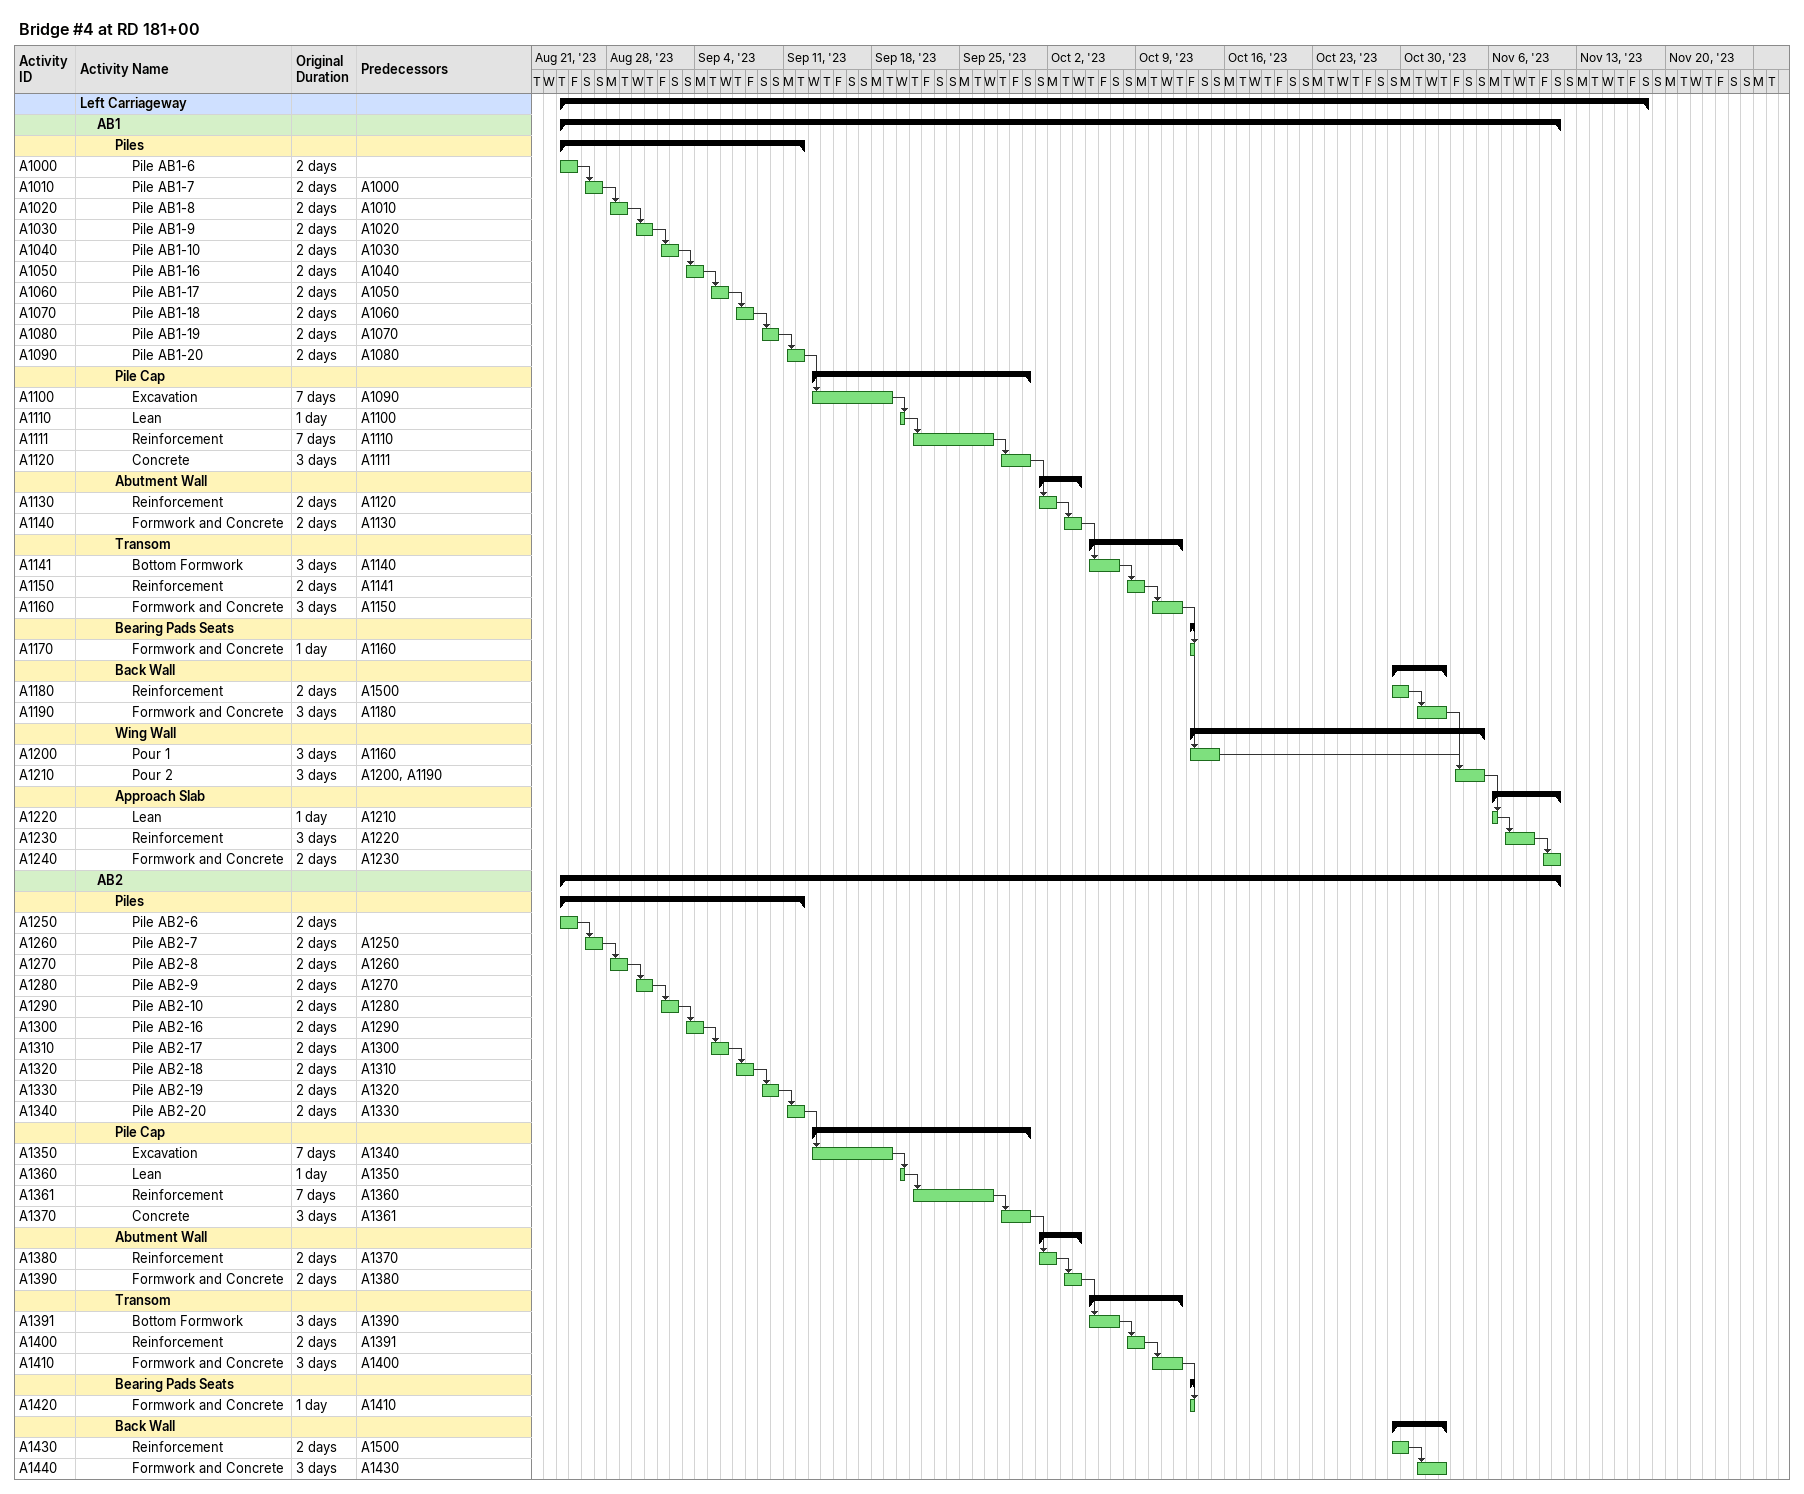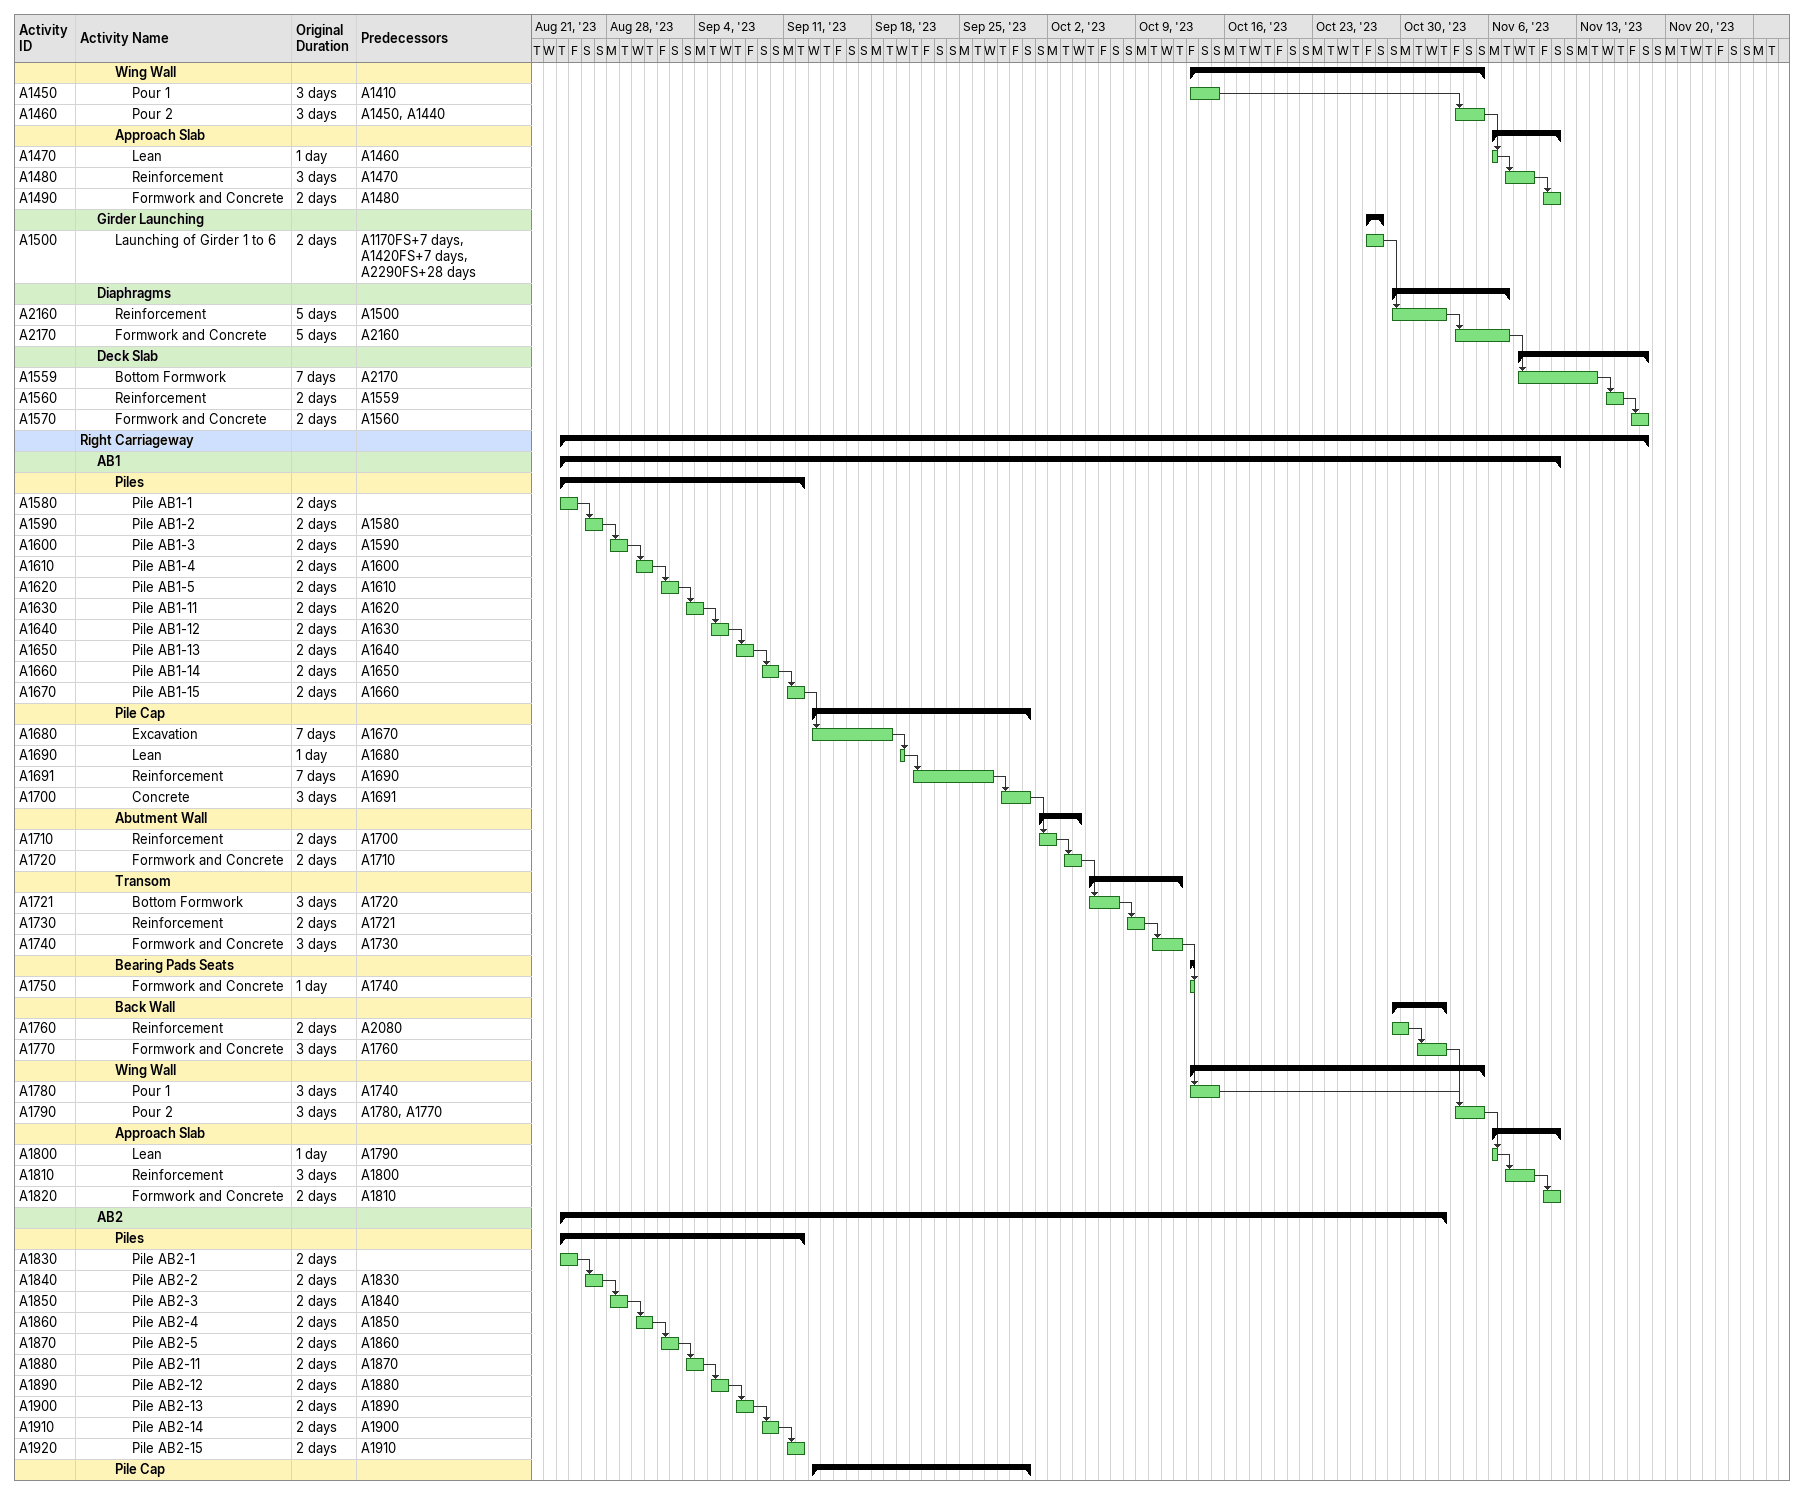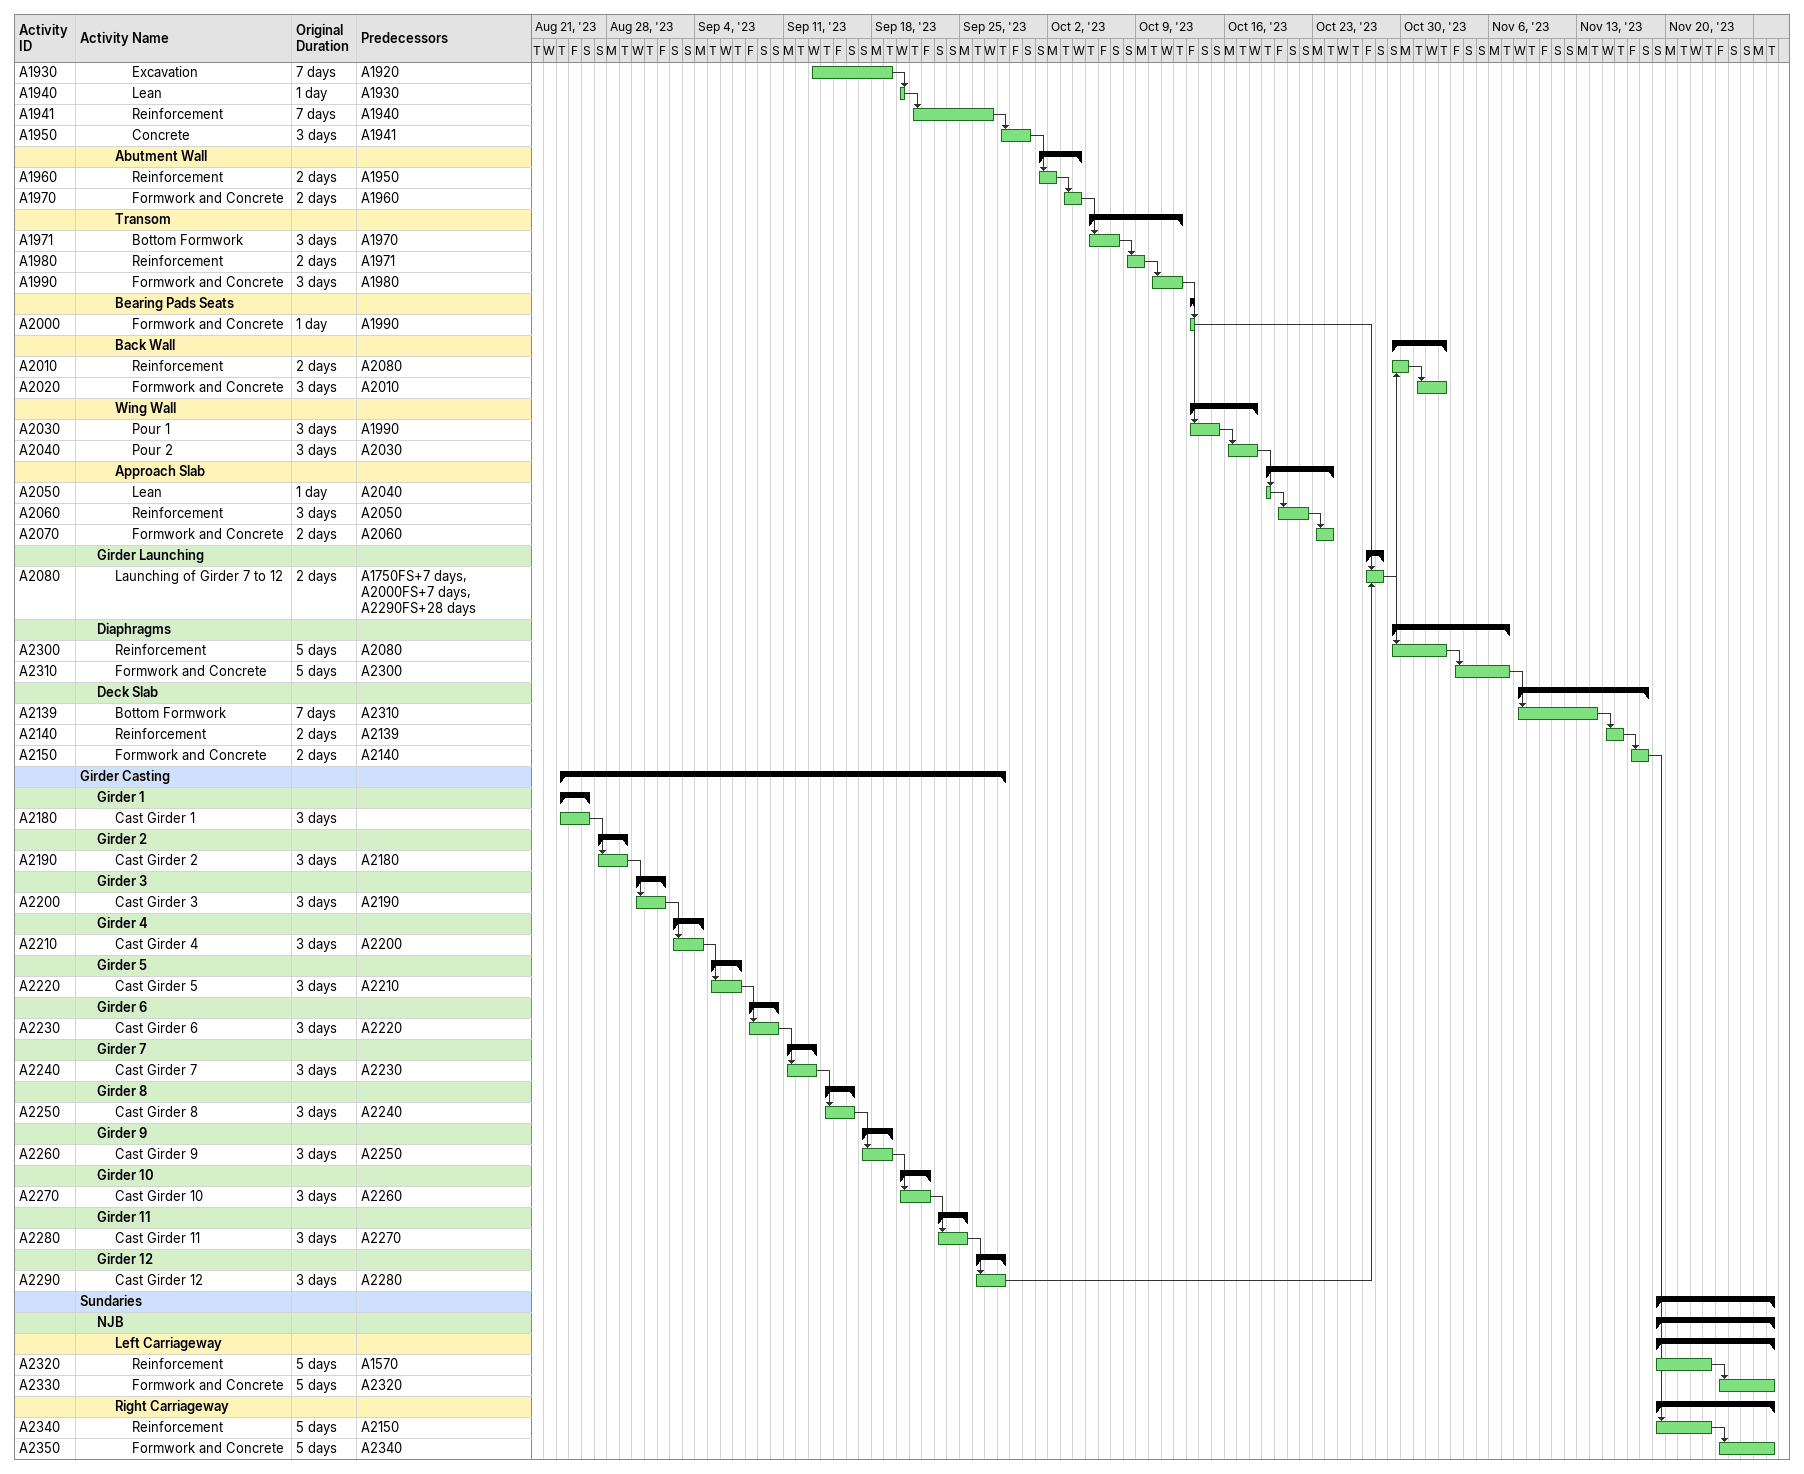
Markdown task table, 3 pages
Bridge #4 at RD 181+00

| ID | Level | Task | Original duration | Start | Finish | Predecessors |
|---|---|---|---|---|---|---|
|  | 1 | **Left Carriageway** |  | 2023-08-24 | 2023-11-18 |  |
|  | 2 | **AB1** |  | 2023-08-24 | 2023-11-11 |  |
|  | 3 | **Piles** |  | 2023-08-24 | 2023-09-12 |  |
| A1000 | 4 | Pile AB1-6 | 2d | 2023-08-24 | 2023-08-25 |  |
| A1010 | 4 | Pile AB1-7 | 2d | 2023-08-26 | 2023-08-27 | A1000 |
| A1020 | 4 | Pile AB1-8 | 2d | 2023-08-28 | 2023-08-29 | A1010 |
| A1030 | 4 | Pile AB1-9 | 2d | 2023-08-30 | 2023-08-31 | A1020 |
| A1040 | 4 | Pile AB1-10 | 2d | 2023-09-01 | 2023-09-02 | A1030 |
| A1050 | 4 | Pile AB1-16 | 2d | 2023-09-03 | 2023-09-04 | A1040 |
| A1060 | 4 | Pile AB1-17 | 2d | 2023-09-05 | 2023-09-06 | A1050 |
| A1070 | 4 | Pile AB1-18 | 2d | 2023-09-07 | 2023-09-08 | A1060 |
| A1080 | 4 | Pile AB1-19 | 2d | 2023-09-09 | 2023-09-10 | A1070 |
| A1090 | 4 | Pile AB1-20 | 2d | 2023-09-11 | 2023-09-12 | A1080 |
|  | 3 | **Pile Cap** |  | 2023-09-13 | 2023-09-30 |  |
| A1100 | 4 | Excavation | 7d | 2023-09-13 | 2023-09-19 | A1090 |
| A1110 | 4 | Lean | 1d | 2023-09-20 | 2023-09-20 | A1100 |
| A1111 | 4 | Reinforcement | 7d | 2023-09-21 | 2023-09-27 | A1110 |
| A1120 | 4 | Concrete | 3d | 2023-09-28 | 2023-09-30 | A1111 |
|  | 3 | **Abutment Wall** |  | 2023-10-01 | 2023-10-04 |  |
| A1130 | 4 | Reinforcement | 2d | 2023-10-01 | 2023-10-02 | A1120 |
| A1140 | 4 | Formwork and Concrete | 2d | 2023-10-03 | 2023-10-04 | A1130 |
|  | 3 | **Transom** |  | 2023-10-05 | 2023-10-12 |  |
| A1141 | 4 | Bottom Formwork | 3d | 2023-10-05 | 2023-10-07 | A1140 |
| A1150 | 4 | Reinforcement | 2d | 2023-10-08 | 2023-10-09 | A1141 |
| A1160 | 4 | Formwork and Concrete | 3d | 2023-10-10 | 2023-10-12 | A1150 |
|  | 3 | **Bearing Pads Seats** |  | 2023-10-13 | 2023-10-13 |  |
| A1170 | 4 | Formwork and Concrete | 1d | 2023-10-13 | 2023-10-13 | A1160 |
|  | 3 | **Back Wall** |  | 2023-10-29 | 2023-11-02 |  |
| A1180 | 4 | Reinforcement | 2d | 2023-10-29 | 2023-10-30 | A1500 |
| A1190 | 4 | Formwork and Concrete | 3d | 2023-10-31 | 2023-11-02 | A1180 |
|  | 3 | **Wing Wall** |  | 2023-10-13 | 2023-11-05 |  |
| A1200 | 4 | Pour 1 | 3d | 2023-10-13 | 2023-10-15 | A1160 |
| A1210 | 4 | Pour 2 | 3d | 2023-11-03 | 2023-11-05 | A1200, A1190 |
|  | 3 | **Approach Slab** |  | 2023-11-06 | 2023-11-11 |  |
| A1220 | 4 | Lean | 1d | 2023-11-06 | 2023-11-06 | A1210 |
| A1230 | 4 | Reinforcement | 3d | 2023-11-07 | 2023-11-09 | A1220 |
| A1240 | 4 | Formwork and Concrete | 2d | 2023-11-10 | 2023-11-11 | A1230 |
|  | 2 | **AB2** |  | 2023-08-24 | 2023-11-11 |  |
|  | 3 | **Piles** |  | 2023-08-24 | 2023-09-12 |  |
| A1250 | 4 | Pile AB2-6 | 2d | 2023-08-24 | 2023-08-25 |  |
| A1260 | 4 | Pile AB2-7 | 2d | 2023-08-26 | 2023-08-27 | A1250 |
| A1270 | 4 | Pile AB2-8 | 2d | 2023-08-28 | 2023-08-29 | A1260 |
| A1280 | 4 | Pile AB2-9 | 2d | 2023-08-30 | 2023-08-31 | A1270 |
| A1290 | 4 | Pile AB2-10 | 2d | 2023-09-01 | 2023-09-02 | A1280 |
| A1300 | 4 | Pile AB2-16 | 2d | 2023-09-03 | 2023-09-04 | A1290 |
| A1310 | 4 | Pile AB2-17 | 2d | 2023-09-05 | 2023-09-06 | A1300 |
| A1320 | 4 | Pile AB2-18 | 2d | 2023-09-07 | 2023-09-08 | A1310 |
| A1330 | 4 | Pile AB2-19 | 2d | 2023-09-09 | 2023-09-10 | A1320 |
| A1340 | 4 | Pile AB2-20 | 2d | 2023-09-11 | 2023-09-12 | A1330 |
|  | 3 | **Pile Cap** |  | 2023-09-13 | 2023-09-30 |  |
| A1350 | 4 | Excavation | 7d | 2023-09-13 | 2023-09-19 | A1340 |
| A1360 | 4 | Lean | 1d | 2023-09-20 | 2023-09-20 | A1350 |
| A1361 | 4 | Reinforcement | 7d | 2023-09-21 | 2023-09-27 | A1360 |
| A1370 | 4 | Concrete | 3d | 2023-09-28 | 2023-09-30 | A1361 |
|  | 3 | **Abutment Wall** |  | 2023-10-01 | 2023-10-04 |  |
| A1380 | 4 | Reinforcement | 2d | 2023-10-01 | 2023-10-02 | A1370 |
| A1390 | 4 | Formwork and Concrete | 2d | 2023-10-03 | 2023-10-04 | A1380 |
|  | 3 | **Transom** |  | 2023-10-05 | 2023-10-12 |  |
| A1391 | 4 | Bottom Formwork | 3d | 2023-10-05 | 2023-10-07 | A1390 |
| A1400 | 4 | Reinforcement | 2d | 2023-10-08 | 2023-10-09 | A1391 |
| A1410 | 4 | Formwork and Concrete | 3d | 2023-10-10 | 2023-10-12 | A1400 |
|  | 3 | **Bearing Pads Seats** |  | 2023-10-13 | 2023-10-13 |  |
| A1420 | 4 | Formwork and Concrete | 1d | 2023-10-13 | 2023-10-13 | A1410 |
|  | 3 | **Back Wall** |  | 2023-10-29 | 2023-11-02 |  |
| A1430 | 4 | Reinforcement | 2d | 2023-10-29 | 2023-10-30 | A1500 |
| A1440 | 4 | Formwork and Concrete | 3d | 2023-10-31 | 2023-11-02 | A1430 |
|  | 3 | **Wing Wall** |  | 2023-10-13 | 2023-11-05 |  |
| A1450 | 4 | Pour 1 | 3d | 2023-10-13 | 2023-10-15 | A1410 |
| A1460 | 4 | Pour 2 | 3d | 2023-11-03 | 2023-11-05 | A1450, A1440 |
|  | 3 | **Approach Slab** |  | 2023-11-06 | 2023-11-11 |  |
| A1470 | 4 | Lean | 1d | 2023-11-06 | 2023-11-06 | A1460 |
| A1480 | 4 | Reinforcement | 3d | 2023-11-07 | 2023-11-09 | A1470 |
| A1490 | 4 | Formwork and Concrete | 2d | 2023-11-10 | 2023-11-11 | A1480 |
|  | 2 | **Girder Launching** |  | 2023-10-27 | 2023-10-28 |  |
| A1500 | 3 | Launching of Girder 1 to 6 | 2d | 2023-10-27 | 2023-10-28 | A1170FS+7d, A1420FS+7d, A2290FS+28d |
|  | 2 | **Diaphragms** |  | 2023-10-29 | 2023-11-07 |  |
| A2160 | 3 | Reinforcement | 5d | 2023-10-29 | 2023-11-02 | A1500 |
| A2170 | 3 | Formwork and Concrete | 5d | 2023-11-03 | 2023-11-07 | A2160 |
|  | 2 | **Deck Slab** |  | 2023-11-08 | 2023-11-18 |  |
| A1559 | 3 | Bottom Formwork | 7d | 2023-11-08 | 2023-11-14 | A2170 |
| A1560 | 3 | Reinforcement | 2d | 2023-11-15 | 2023-11-16 | A1559 |
| A1570 | 3 | Formwork and Concrete | 2d | 2023-11-17 | 2023-11-18 | A1560 |
|  | 1 | **Right Carriageway** |  | 2023-08-24 | 2023-11-18 |  |
|  | 2 | **AB1** |  | 2023-08-24 | 2023-11-11 |  |
|  | 3 | **Piles** |  | 2023-08-24 | 2023-09-12 |  |
| A1580 | 4 | Pile AB1-1 | 2d | 2023-08-24 | 2023-08-25 |  |
| A1590 | 4 | Pile AB1-2 | 2d | 2023-08-26 | 2023-08-27 | A1580 |
| A1600 | 4 | Pile AB1-3 | 2d | 2023-08-28 | 2023-08-29 | A1590 |
| A1610 | 4 | Pile AB1-4 | 2d | 2023-08-30 | 2023-08-31 | A1600 |
| A1620 | 4 | Pile AB1-5 | 2d | 2023-09-01 | 2023-09-02 | A1610 |
| A1630 | 4 | Pile AB1-11 | 2d | 2023-09-03 | 2023-09-04 | A1620 |
| A1640 | 4 | Pile AB1-12 | 2d | 2023-09-05 | 2023-09-06 | A1630 |
| A1650 | 4 | Pile AB1-13 | 2d | 2023-09-07 | 2023-09-08 | A1640 |
| A1660 | 4 | Pile AB1-14 | 2d | 2023-09-09 | 2023-09-10 | A1650 |
| A1670 | 4 | Pile AB1-15 | 2d | 2023-09-11 | 2023-09-12 | A1660 |
|  | 3 | **Pile Cap** |  | 2023-09-13 | 2023-09-30 |  |
| A1680 | 4 | Excavation | 7d | 2023-09-13 | 2023-09-19 | A1670 |
| A1690 | 4 | Lean | 1d | 2023-09-20 | 2023-09-20 | A1680 |
| A1691 | 4 | Reinforcement | 7d | 2023-09-21 | 2023-09-27 | A1690 |
| A1700 | 4 | Concrete | 3d | 2023-09-28 | 2023-09-30 | A1691 |
|  | 3 | **Abutment Wall** |  | 2023-10-01 | 2023-10-04 |  |
| A1710 | 4 | Reinforcement | 2d | 2023-10-01 | 2023-10-02 | A1700 |
| A1720 | 4 | Formwork and Concrete | 2d | 2023-10-03 | 2023-10-04 | A1710 |
|  | 3 | **Transom** |  | 2023-10-05 | 2023-10-12 |  |
| A1721 | 4 | Bottom Formwork | 3d | 2023-10-05 | 2023-10-07 | A1720 |
| A1730 | 4 | Reinforcement | 2d | 2023-10-08 | 2023-10-09 | A1721 |
| A1740 | 4 | Formwork and Concrete | 3d | 2023-10-10 | 2023-10-12 | A1730 |
|  | 3 | **Bearing Pads Seats** |  | 2023-10-13 | 2023-10-13 |  |
| A1750 | 4 | Formwork and Concrete | 1d | 2023-10-13 | 2023-10-13 | A1740 |
|  | 3 | **Back Wall** |  | 2023-10-29 | 2023-11-02 |  |
| A1760 | 4 | Reinforcement | 2d | 2023-10-29 | 2023-10-30 | A2080 |
| A1770 | 4 | Formwork and Concrete | 3d | 2023-10-31 | 2023-11-02 | A1760 |
|  | 3 | **Wing Wall** |  | 2023-10-13 | 2023-11-05 |  |
| A1780 | 4 | Pour 1 | 3d | 2023-10-13 | 2023-10-15 | A1740 |
| A1790 | 4 | Pour 2 | 3d | 2023-11-03 | 2023-11-05 | A1780, A1770 |
|  | 3 | **Approach Slab** |  | 2023-11-06 | 2023-11-11 |  |
| A1800 | 4 | Lean | 1d | 2023-11-06 | 2023-11-06 | A1790 |
| A1810 | 4 | Reinforcement | 3d | 2023-11-07 | 2023-11-09 | A1800 |
| A1820 | 4 | Formwork and Concrete | 2d | 2023-11-10 | 2023-11-11 | A1810 |
|  | 2 | **AB2** |  | 2023-08-24 | 2023-11-02 |  |
|  | 3 | **Piles** |  | 2023-08-24 | 2023-09-12 |  |
| A1830 | 4 | Pile AB2-1 | 2d | 2023-08-24 | 2023-08-25 |  |
| A1840 | 4 | Pile AB2-2 | 2d | 2023-08-26 | 2023-08-27 | A1830 |
| A1850 | 4 | Pile AB2-3 | 2d | 2023-08-28 | 2023-08-29 | A1840 |
| A1860 | 4 | Pile AB2-4 | 2d | 2023-08-30 | 2023-08-31 | A1850 |
| A1870 | 4 | Pile AB2-5 | 2d | 2023-09-01 | 2023-09-02 | A1860 |
| A1880 | 4 | Pile AB2-11 | 2d | 2023-09-03 | 2023-09-04 | A1870 |
| A1890 | 4 | Pile AB2-12 | 2d | 2023-09-05 | 2023-09-06 | A1880 |
| A1900 | 4 | Pile AB2-13 | 2d | 2023-09-07 | 2023-09-08 | A1890 |
| A1910 | 4 | Pile AB2-14 | 2d | 2023-09-09 | 2023-09-10 | A1900 |
| A1920 | 4 | Pile AB2-15 | 2d | 2023-09-11 | 2023-09-12 | A1910 |
|  | 3 | **Pile Cap** |  | 2023-09-13 | 2023-09-30 |  |
| A1930 | 4 | Excavation | 7d | 2023-09-13 | 2023-09-19 | A1920 |
| A1940 | 4 | Lean | 1d | 2023-09-20 | 2023-09-20 | A1930 |
| A1941 | 4 | Reinforcement | 7d | 2023-09-21 | 2023-09-27 | A1940 |
| A1950 | 4 | Concrete | 3d | 2023-09-28 | 2023-09-30 | A1941 |
|  | 3 | **Abutment Wall** |  | 2023-10-01 | 2023-10-04 |  |
| A1960 | 4 | Reinforcement | 2d | 2023-10-01 | 2023-10-02 | A1950 |
| A1970 | 4 | Formwork and Concrete | 2d | 2023-10-03 | 2023-10-04 | A1960 |
|  | 3 | **Transom** |  | 2023-10-05 | 2023-10-12 |  |
| A1971 | 4 | Bottom Formwork | 3d | 2023-10-05 | 2023-10-07 | A1970 |
| A1980 | 4 | Reinforcement | 2d | 2023-10-08 | 2023-10-09 | A1971 |
| A1990 | 4 | Formwork and Concrete | 3d | 2023-10-10 | 2023-10-12 | A1980 |
|  | 3 | **Bearing Pads Seats** |  | 2023-10-13 | 2023-10-13 |  |
| A2000 | 4 | Formwork and Concrete | 1d | 2023-10-13 | 2023-10-13 | A1990 |
|  | 3 | **Back Wall** |  | 2023-10-29 | 2023-11-02 |  |
| A2010 | 4 | Reinforcement | 2d | 2023-10-29 | 2023-10-30 | A2080 |
| A2020 | 4 | Formwork and Concrete | 3d | 2023-10-31 | 2023-11-02 | A2010 |
|  | 3 | **Wing Wall** |  | 2023-10-13 | 2023-10-18 |  |
| A2030 | 4 | Pour 1 | 3d | 2023-10-13 | 2023-10-15 | A1990 |
| A2040 | 4 | Pour 2 | 3d | 2023-10-16 | 2023-10-18 | A2030 |
|  | 3 | **Approach Slab** |  | 2023-10-19 | 2023-10-24 |  |
| A2050 | 4 | Lean | 1d | 2023-10-19 | 2023-10-19 | A2040 |
| A2060 | 4 | Reinforcement | 3d | 2023-10-20 | 2023-10-22 | A2050 |
| A2070 | 4 | Formwork and Concrete | 2d | 2023-10-23 | 2023-10-24 | A2060 |
|  | 2 | **Girder Launching** |  | 2023-10-27 | 2023-10-28 |  |
| A2080 | 3 | Launching of Girder 7 to 12 | 2d | 2023-10-27 | 2023-10-28 | A1750FS+7d, A2000FS+7d, A2290FS+28d |
|  | 2 | **Diaphragms** |  | 2023-10-29 | 2023-11-07 |  |
| A2300 | 3 | Reinforcement | 5d | 2023-10-29 | 2023-11-02 | A2080 |
| A2310 | 3 | Formwork and Concrete | 5d | 2023-11-03 | 2023-11-07 | A2300 |
|  | 2 | **Deck Slab** |  | 2023-11-08 | 2023-11-18 |  |
| A2139 | 3 | Bottom Formwork | 7d | 2023-11-08 | 2023-11-14 | A2310 |
| A2140 | 3 | Reinforcement | 2d | 2023-11-15 | 2023-11-16 | A2139 |
| A2150 | 3 | Formwork and Concrete | 2d | 2023-11-17 | 2023-11-18 | A2140 |
|  | 1 | **Girder Casting** |  | 2023-08-24 | 2023-09-28 |  |
|  | 2 | **Girder 1** |  | 2023-08-24 | 2023-08-26 |  |
| A2180 | 3 | Cast Girder 1 | 3d | 2023-08-24 | 2023-08-26 |  |
|  | 2 | **Girder 2** |  | 2023-08-27 | 2023-08-29 |  |
| A2190 | 3 | Cast Girder 2 | 3d | 2023-08-27 | 2023-08-29 | A2180 |
|  | 2 | **Girder 3** |  | 2023-08-30 | 2023-09-01 |  |
| A2200 | 3 | Cast Girder 3 | 3d | 2023-08-30 | 2023-09-01 | A2190 |
|  | 2 | **Girder 4** |  | 2023-09-02 | 2023-09-04 |  |
| A2210 | 3 | Cast Girder 4 | 3d | 2023-09-02 | 2023-09-04 | A2200 |
|  | 2 | **Girder 5** |  | 2023-09-05 | 2023-09-07 |  |
| A2220 | 3 | Cast Girder 5 | 3d | 2023-09-05 | 2023-09-07 | A2210 |
|  | 2 | **Girder 6** |  | 2023-09-08 | 2023-09-10 |  |
| A2230 | 3 | Cast Girder 6 | 3d | 2023-09-08 | 2023-09-10 | A2220 |
|  | 2 | **Girder 7** |  | 2023-09-11 | 2023-09-13 |  |
| A2240 | 3 | Cast Girder 7 | 3d | 2023-09-11 | 2023-09-13 | A2230 |
|  | 2 | **Girder 8** |  | 2023-09-14 | 2023-09-16 |  |
| A2250 | 3 | Cast Girder 8 | 3d | 2023-09-14 | 2023-09-16 | A2240 |
|  | 2 | **Girder 9** |  | 2023-09-17 | 2023-09-19 |  |
| A2260 | 3 | Cast Girder 9 | 3d | 2023-09-17 | 2023-09-19 | A2250 |
|  | 2 | **Girder 10** |  | 2023-09-20 | 2023-09-22 |  |
| A2270 | 3 | Cast Girder 10 | 3d | 2023-09-20 | 2023-09-22 | A2260 |
|  | 2 | **Girder 11** |  | 2023-09-23 | 2023-09-25 |  |
| A2280 | 3 | Cast Girder 11 | 3d | 2023-09-23 | 2023-09-25 | A2270 |
|  | 2 | **Girder 12** |  | 2023-09-26 | 2023-09-28 |  |
| A2290 | 3 | Cast Girder 12 | 3d | 2023-09-26 | 2023-09-28 | A2280 |
|  | 1 | **Sundaries** |  | 2023-11-19 | 2023-11-28 |  |
|  | 2 | **NJB** |  | 2023-11-19 | 2023-11-28 |  |
|  | 3 | **Left Carriageway** |  | 2023-11-19 | 2023-11-28 |  |
| A2320 | 4 | Reinforcement | 5d | 2023-11-19 | 2023-11-23 | A1570 |
| A2330 | 4 | Formwork and Concrete | 5d | 2023-11-24 | 2023-11-28 | A2320 |
|  | 3 | **Right Carriageway** |  | 2023-11-19 | 2023-11-28 |  |
| A2340 | 4 | Reinforcement | 5d | 2023-11-19 | 2023-11-23 | A2150 |
| A2350 | 4 | Formwork and Concrete | 5d | 2023-11-24 | 2023-11-28 | A2340 |
